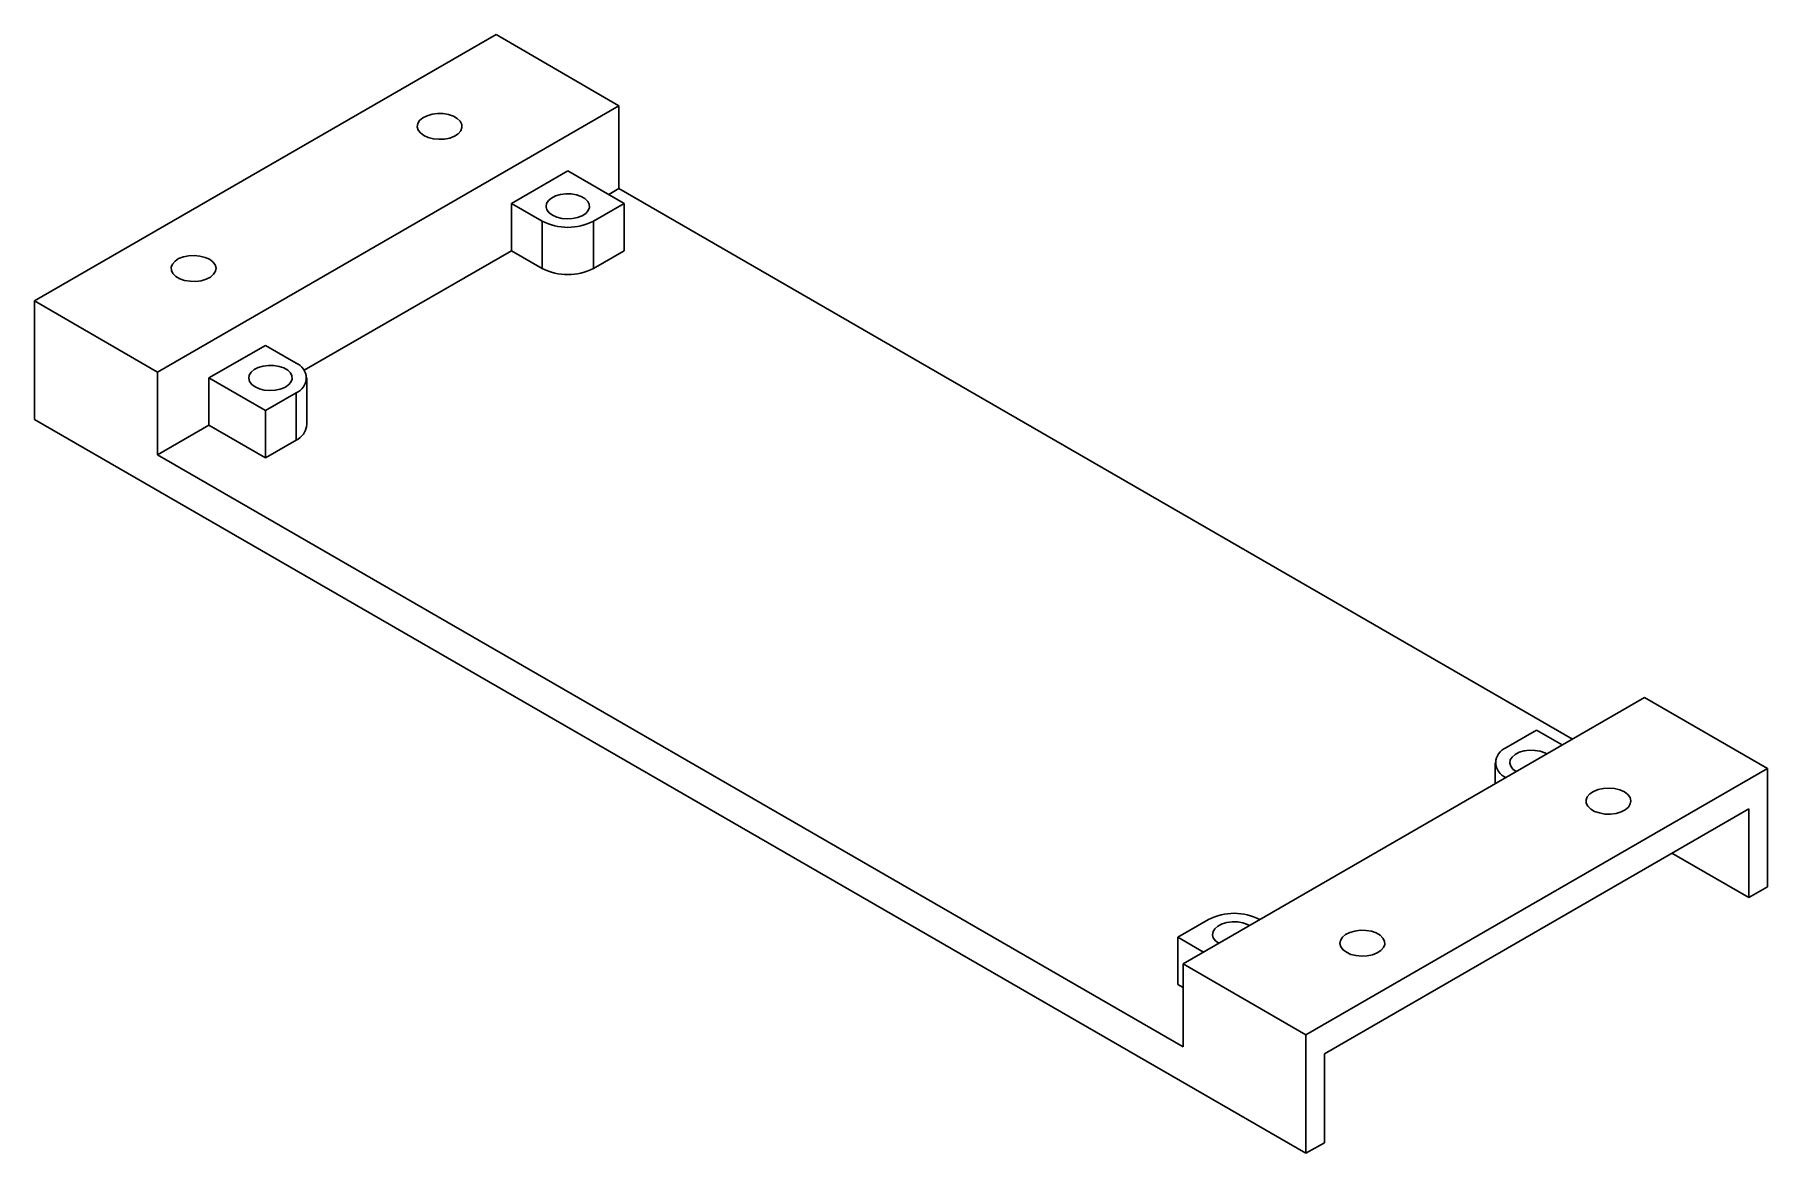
# Model space of a CAD drawing. Header units: millimetres. Extents: x -60 to 60, y -34 to 43.
import ezdxf

# ---------------------------------------------------------------- set-up
doc = ezdxf.new("R2010")
doc.units = ezdxf.units.MM

msp = doc.modelspace()

# ---------------------------------------------------------------- linework, layer by layer
at = {"color": 7, "linetype": 'Continuous', "lineweight": 25}
for p, q in [((-27.93, 42.66), (-59.75, 24.29)), ((-19.45, 37.76), (-27.93, 42.66)), ((-19.45, 37.76), (-51.27, 19.39)), ((-19.45, 32.04), (-19.45, 37.76)), ((-22.98, 33.27), (-26.87, 31.02)), ((-22.98, 33.27), (-19.09, 31.02)), ((-19.45, 32.04), (-20.15, 31.64)), ((46.31, -5.92), (-19.45, 32.04)), ((-26.87, 31.02), (-26.87, 27.76)), ((-26.87, 31.02), (-24.75, 29.8)), ((-19.09, 31.02), (-21.21, 29.8)), ((-19.09, 31.02), (-19.09, 27.76)), ((-24.75, 29.8), (-24.75, 26.53)), ((-21.21, 29.8), (-21.21, 26.53)), ((-26.87, 27.76), (-41.16, 19.51)), ((-26.87, 27.76), (-24.75, 26.53)), ((-19.09, 27.76), (-21.21, 26.53)), ((-59.75, 24.29), (-59.75, 16.12)), ((-59.75, 24.29), (-51.27, 19.39)), ((-43.84, 21.23), (-47.73, 18.98)), ((-43.84, 21.23), (-41.72, 20)), ((-51.27, 13.68), (-51.27, 19.39)), ((-47.73, 18.98), (-47.73, 15.72)), ((-47.73, 18.98), (-43.84, 16.74)), ((-43.84, 16.74), (-41.72, 17.96)), ((-41.72, 17.96), (-41.72, 14.7)), ((-40.99, 15.72), (-40.99, 18.98)), ((-43.84, 16.74), (-43.84, 13.47)), ((-59.75, 16.12), (27.93, -34.49)), ((-47.73, 15.72), (-51.27, 13.68)), ((-47.73, 15.72), (-43.84, 13.47)), ((-43.84, 13.47), (-41.72, 14.7)), ((-51.27, 13.68), (19.45, -27.15)), ((19.45, -21.43), (51.27, -3.06)), ((59.75, -7.96), (51.27, -3.06)), ((43.84, -5.31), (41.72, -6.53)), ((43.84, -5.31), (45.61, -6.33)), ((27.93, -26.33), (59.75, -7.96)), ((40.99, -7.55), (40.99, -8.99)), ((59.75, -7.96), (59.75, -16.12)), ((58.48, -10.73), (29.2, -27.63)), ((58.48, -10.73), (58.48, -16.86)), ((53.17, -13.8), (58.48, -16.86)), ((58.48, -16.86), (59.75, -16.12)), ((19.09, -19.59), (21.21, -18.37)), ((19.09, -19.59), (19.09, -22.86)), ((19.09, -19.59), (20.86, -20.61)), ((19.45, -21.43), (27.93, -26.33)), ((19.45, -27.15), (19.45, -21.43)), ((19.09, -22.86), (19.45, -23.06)), ((27.93, -26.33), (27.93, -34.49)), ((29.2, -27.63), (29.2, -33.76)), ((27.93, -34.49), (29.2, -33.76))]:
    msp.add_line(p, q, dxfattribs=at)
at = {"color": 7, "linetype": 'Continuous', "lineweight": 25, "flags": 128}
for points in [[(-32.92, 35.7), (-32.61, 35.56), (-32.25, 35.47), (-31.87, 35.44), (-31.48, 35.46), (-31.12, 35.53), (-30.79, 35.66), (-30.54, 35.83), (-30.36, 36.03), (-30.28, 36.25), (-30.29, 36.47), (-30.4, 36.69), (-30.6, 36.88), (-30.87, 37.04), (-31.2, 37.15), (-31.58, 37.22), (-31.97, 37.22), (-32.34, 37.17), (-32.69, 37.07), (-32.98, 36.92), (-33.2, 36.74), (-33.33, 36.53), (-33.37, 36.3), (-33.31, 36.08), (-33.15, 35.88), (-32.92, 35.7)], [(-24.04, 30.21), (-23.74, 30.07), (-23.4, 29.99), (-23.03, 29.95), (-22.65, 29.98), (-22.3, 30.05), (-21.99, 30.17), (-21.74, 30.33), (-21.57, 30.53), (-21.49, 30.74), (-21.5, 30.96), (-21.6, 31.16), (-21.8, 31.35), (-22.06, 31.5), (-22.39, 31.62), (-22.75, 31.68), (-23.12, 31.68), (-23.49, 31.64), (-23.82, 31.54), (-24.11, 31.39), (-24.32, 31.21), (-24.44, 31.01), (-24.48, 30.79), (-24.42, 30.58), (-24.27, 30.38), (-24.04, 30.21)], [(-47.69, 27.17), (-48, 27.3), (-48.36, 27.39), (-48.74, 27.43), (-49.13, 27.41), (-49.49, 27.33), (-49.82, 27.21), (-50.07, 27.04), (-50.25, 26.84), (-50.33, 26.62), (-50.32, 26.39), (-50.21, 26.18), (-50.02, 25.99), (-49.74, 25.83), (-49.41, 25.71), (-49.03, 25.65), (-48.64, 25.64), (-48.27, 25.69), (-47.92, 25.79), (-47.63, 25.94), (-47.41, 26.13), (-47.28, 26.34), (-47.24, 26.56), (-47.3, 26.78), (-47.46, 26.99), (-47.69, 27.17)], [(-44.55, 18.37), (-44.78, 18.54), (-44.93, 18.74), (-44.99, 18.96), (-44.95, 19.17), (-44.82, 19.38), (-44.61, 19.56), (-44.33, 19.7), (-44, 19.8), (-43.63, 19.84), (-43.25, 19.84), (-42.89, 19.78), (-42.57, 19.67), (-42.3, 19.51), (-42.11, 19.33), (-42.01, 19.12), (-41.99, 18.9), (-42.08, 18.69), (-42.25, 18.5), (-42.5, 18.33), (-42.81, 18.21), (-43.16, 18.14), (-43.53, 18.12), (-43.91, 18.15), (-44.25, 18.24), (-44.55, 18.37)], [(42.43, -8.16), (42.2, -7.99), (42.05, -7.79), (41.99, -7.58), (42.02, -7.36), (42.15, -7.16), (42.36, -6.98), (42.64, -6.83), (42.98, -6.74), (43.35, -6.69), (43.72, -6.7), (44.08, -6.76), (44.41, -6.87), (44.55, -6.94)], [(49.89, -9.57), (49.58, -9.43), (49.22, -9.34), (48.84, -9.31), (48.45, -9.33), (48.09, -9.41), (47.77, -9.53), (47.51, -9.7), (47.33, -9.9), (47.25, -10.12), (47.26, -10.34), (47.37, -10.56), (47.57, -10.75), (47.84, -10.91), (48.17, -11.02), (48.55, -11.09), (48.94, -11.09), (49.32, -11.05), (49.66, -10.94), (49.95, -10.8), (50.17, -10.61), (50.3, -10.4), (50.34, -10.18), (50.28, -9.95), (50.12, -9.75), (49.89, -9.57)], [(24.04, -18.78), (23.9, -18.7), (23.58, -18.59), (23.22, -18.53), (22.84, -18.53), (22.47, -18.57), (22.14, -18.67), (21.86, -18.82), (21.64, -19), (21.52, -19.2), (21.48, -19.42), (21.54, -19.63), (21.69, -19.83), (21.92, -20)], [(30.72, -20.63), (31.03, -20.77), (31.39, -20.86), (31.77, -20.9), (32.16, -20.87), (32.52, -20.8), (32.84, -20.67), (33.1, -20.5), (33.28, -20.3), (33.36, -20.08), (33.35, -19.86), (33.24, -19.65), (33.04, -19.45), (32.77, -19.29), (32.44, -19.18), (32.06, -19.12), (31.67, -19.11), (31.29, -19.16), (30.95, -19.26), (30.66, -19.41), (30.44, -19.59), (30.31, -19.81), (30.27, -20.03), (30.33, -20.25), (30.49, -20.46), (30.72, -20.63)]]:
    msp.add_lwpolyline(points, dxfattribs=at)
at = {"color": 7, "linetype": 'Continuous', "lineweight": 25}
for centre, radius, start, end in [((-22.98, 33.21), 3.84, 242.6097, 297.3903), ((-22.98, 29.95), 3.84, 242.6097, 297.3903), ((-42.11, 18.98), 1.09, 290.7834, 69.2166), ((-42.24, 15.84), 1.26, 294.3747, 354.3052), ((42.11, -7.55), 1.09, 110.7834, 249.2166), ((22.98, -21.78), 3.84, 62.6097, 117.3903)]:
    msp.add_arc(centre, radius, start, end, dxfattribs=at)

doc.saveas('drawing.dxf')
